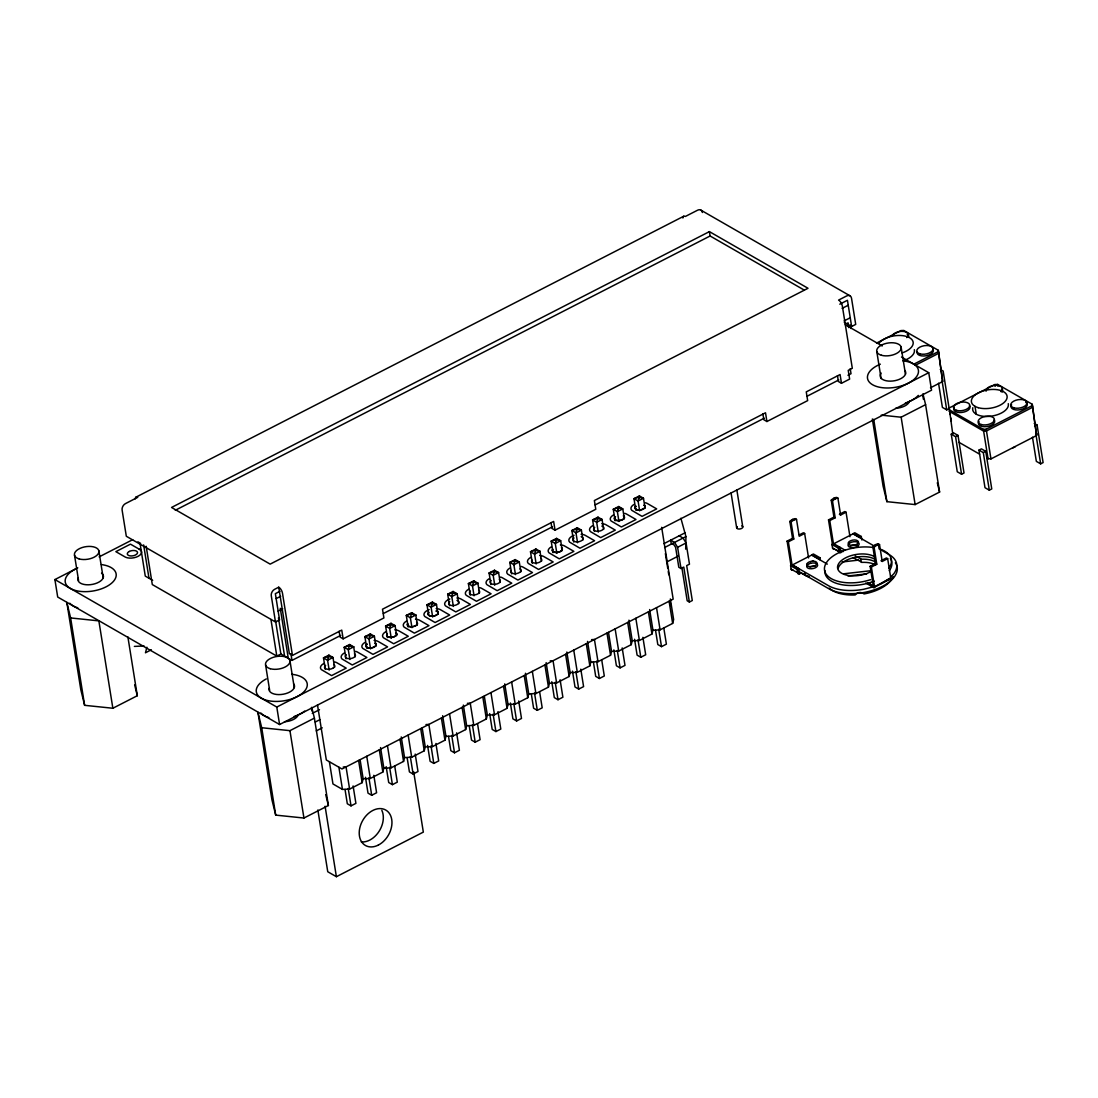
<?xml version="1.0" encoding="UTF-8"?>
<svg xmlns="http://www.w3.org/2000/svg" width="1098" height="1098" viewBox="0 0 1098 1098"><rect width="100%" height="100%" fill="white"/><g stroke="black" fill="none" stroke-linecap="round" stroke-linejoin="round"><path stroke-width="1.5" d="M685.701 549.151L685.934 536.579L680.897 518.256M334.574 667.364L332.982 657.482L328.906 655.135L327.588 660.255L329.167 670.137M375.969 646.132L374.391 636.264L370.301 633.917L368.983 639.022L370.561 648.904M396.666 635.509L395.088 625.64L390.998 623.293L389.68 628.413L391.259 638.281M438.061 614.29L436.482 604.408L432.392 602.061L431.089 607.18L432.667 617.049M458.758 603.667L457.18 593.798L453.103 591.451L451.786 596.571L453.364 606.439M500.166 582.434L498.588 572.566L494.498 570.219L493.18 575.338L494.759 585.207M520.864 571.825L519.285 561.943L515.195 559.596L513.878 564.715L515.456 574.597M562.258 550.592L560.68 540.724L556.59 538.377L555.272 543.483L556.864 553.365M582.956 539.969L581.377 530.101L577.287 527.754L575.983 532.873L577.562 542.741M624.364 518.75L622.772 508.868L618.696 506.521L617.378 511.641L618.956 521.509M645.061 508.127L643.469 498.259L639.393 495.912L638.075 501.031L639.654 510.899M146.899 647.23L145.471 652.788L151.332 649.769M329.4 761.751L332.955 783.945L342.452 789.407L349.603 789.078L362.162 782.654L363.15 778.784L360.103 759.761M363.15 778.784L370.301 778.468L382.859 772.031L383.847 768.175L380.553 747.56M383.847 768.175L390.998 767.859L403.556 761.422L404.544 757.551L401.25 736.95M404.544 757.551L411.709 757.236L424.253 750.799L425.242 746.942L422.195 727.919M425.242 746.942L432.406 746.626L444.951 740.189L445.939 736.319L442.645 715.718M445.939 736.319L453.103 736.003L465.648 729.566L466.65 725.709L463.342 705.094M466.65 725.709L473.801 725.394L486.345 718.957L487.347 715.1L484.3 696.077M487.347 715.1L494.498 714.771L507.056 708.334L508.045 704.477L504.737 683.876M508.045 704.477L515.195 704.161L527.754 697.724L528.742 693.867L525.448 673.252M528.742 693.867L535.893 693.538L548.451 687.115L549.439 683.244L546.145 662.643M549.439 683.244L556.604 682.929L569.148 676.492L570.136 672.635L566.842 652.02M570.136 672.635L577.301 672.319L589.846 665.882L590.834 662.012L587.54 641.41M590.834 662.012L597.998 661.696L610.543 655.259L611.545 651.402L608.498 632.379M611.545 651.402L618.696 651.087L631.24 644.65L632.242 640.779L628.934 620.178M632.242 640.779L639.393 640.463L651.951 634.026L652.939 630.17L649.632 609.555M652.939 630.17L660.09 629.854L672.649 623.417L673.637 619.56L670.329 598.945M930.486 387.786L942.66 381.541L938.296 350.289L903.778 330.457L900.909 330.58L876.575 343.07M938.57 352.033L938.172 353.583L915.361 365.277M942.66 381.541L938.296 350.289M952.79 434.273L949.221 407.962L994.857 384.561L997.711 384.424L1032.23 404.256L1036.594 435.508L990.959 458.923L986.855 458.333M1036.594 435.508L1032.23 404.256M1032.504 406.013L1032.12 407.55L986.484 430.951L983.616 431.089L949.097 411.256M355.272 656.741L353.693 646.873L349.603 644.526L348.286 649.645L349.864 659.514M417.364 624.899L415.785 615.031L411.695 612.684L410.377 617.803L411.97 627.672M479.469 593.057L477.877 583.175L473.801 580.828L472.483 585.948L474.061 595.816M541.561 561.202L539.983 551.333L535.893 548.986L534.575 554.106L536.153 563.974M603.653 529.36L602.075 519.491L597.998 517.144L596.681 522.264L598.259 532.132M890.204 577.411L893.813 573.774A38.361 19.695 -9.1 0 0 889.119 554.586L880.459 549.618M332.721 668.311L333.668 667.721A5.161 2.649 -9.1 0 0 333.71 664.468M888.79 578.838L881.049 583.587M135.987 497.147L683.615 216.306M709.404 231.623L171.549 507.454L270.163 564.125L808.018 288.28L709.404 231.623L710.104 235.988L804.299 290.119M175.296 510.268L710.104 235.988M901.485 357.042L928.743 372.702L931.543 390.188L279.592 724.529L57.7 597.038L54.9 579.566L77.78 567.831M99.136 556.878L132.707 539.667M844.252 322.249L851.636 326.49L855.713 324.404L851.513 298.189A5.161 3.733 -60.1 0 0 846.736 295.911L838.584 300.083A5.01 2.306 62.8 0 1 842.344 306.095L852.309 368.269L848.232 370.355L849.632 379.098L841.48 383.271L840.08 374.542L806.261 391.876L807.661 400.619L766.912 421.522L765.512 412.779L594.375 500.551L595.775 509.28L555.039 530.183L553.639 521.44L382.502 609.212L383.902 617.941L343.152 638.844L341.752 630.101L292.452 655.396L282.488 593.222A5.01 2.306 62.8 0 0 278.727 587.21L274.651 589.297A5.161 3.733 -60.1 0 0 271.275 595.761L275.474 621.976L279.551 619.89L275.351 593.675L279.935 591.328M839.805 304.187L847.436 300.276L851.636 326.49M276.147 598.616L280.731 596.269M842.125 308.36L848.232 305.23M278.151 611.147L282.735 608.8M844.129 320.891L850.236 317.761M84.628 705.328L70.629 617.941L66.841 602.473L80.84 689.86L84.628 705.328L112.861 708.251L137.305 695.72L127.89 636.909M146.171 546.255L152.306 584.575L276.806 656.11L280.882 654.024L291.986 660.392L340.723 635.399M383.38 613.521L552.459 526.807M595.116 504.929L764.194 418.214M806.852 396.351L838.831 379.935M847.972 375.255L851.019 373.691L850.223 368.695M328.906 655.135L323.498 657.908L325.351 669.423M349.603 644.526L344.196 647.298L346.048 658.814M370.301 633.917L364.893 636.675L366.746 648.204M390.998 623.293L385.604 626.066L387.443 637.581M411.695 612.684L406.301 615.443L408.14 626.972M432.392 602.061L426.998 604.833L428.577 614.702M453.103 591.451L447.696 594.224L449.535 605.739M473.801 580.828L468.393 583.601L470.246 595.116M494.498 570.219L489.09 572.991L490.943 584.507M515.195 559.596L509.788 562.368L511.641 573.883M535.893 548.986L530.499 551.759L532.338 563.274M556.59 538.377L551.196 541.136L553.035 552.665M577.287 527.754L571.893 530.526L573.732 542.041M597.998 517.144L592.591 519.903L594.43 531.432M618.696 506.521L613.288 509.294L615.141 520.809M639.393 495.912L633.985 498.684L635.838 510.199M913.563 364.316L937.898 351.827M54.9 579.566L276.792 707.057L928.743 372.702M312.257 713.398L319.504 709.679M314.399 718.119L328.384 805.507L303.94 818.037L275.708 815.114L271.906 799.646L257.92 712.259L261.708 727.727L289.941 730.664L314.399 718.119L311.736 707.29M881.214 415.14L901.142 417.213L925.587 404.668L922.938 393.839M315.318 722.004L319.902 719.657M663.919 543.661L685.303 532.681M664.592 547.531L673.733 542.837M679.182 535.824L683.052 538.047L686.072 542.961L689.475 564.166L686.689 565.594L692.289 600.537L689.379 602.033L683.779 567.076L680.993 568.503L678.797 567.254L675.627 547.408L674.117 544.951L671.207 543.29L670.7 540.175L674.57 542.398L685.934 536.579M316.279 730.897L322.263 727.823M680.993 568.503L677.603 547.312L686.072 542.961M938.543 383.243L942.4 407.385L946.723 409.87L949.166 408.621L943.141 371.042L940.272 369.395M667.351 561.668L678.029 556.192M951.239 434.19L953.695 432.928L958.005 435.412L964.017 472.977L961.574 474.24L957.264 471.756L951.239 434.19L955.562 436.661L961.574 474.24M955.562 436.661L958.005 435.412M948.823 409.499L983.341 429.332L986.196 429.208L1031.832 405.807M787.115 541.122L792.55 538.336L793.785 539.036L788.35 541.822L787.115 541.122L791.123 566.115M799.344 534.85L803.42 532.763L804.642 533.463L808.567 557.935M828.51 519.889L833.945 517.103L835.18 517.803L829.745 520.589L828.51 519.889L832.517 544.883A1.523 0.7 62.8 0 0 832.806 545.733M804.642 533.463L799.22 536.249L796.503 519.354L795.281 518.654A8.949 6.478 -60.1 0 0 789.846 521.44L792.55 538.336M846.05 512.231L844.815 511.531L839.38 514.317L840.615 515.017L846.05 512.231L849.962 536.702M978.977 450.125L981.42 448.862L985.743 451.347L991.755 488.926L989.312 490.175L985.002 487.69L978.977 450.125L983.3 452.596L989.312 490.175M983.3 452.596L985.743 451.347M1034.632 426.271L1037.088 425.022L1043.1 462.587L1040.657 463.85L1036.347 461.366L1032.477 437.224M1012.919 447.902L1015.362 446.653M809.048 576.34A10.307 5.298 -9.1 0 1 804.875 575.119L801.183 573.005L799.55 573.842L791.15 569.189L790.587 565.703L792.207 564.866L798.713 568.599L799.275 572.085M840.944 552.61A2.059 1.496 -60.1 0 1 839.037 551.69L832.545 547.957L831.982 544.471L833.615 543.634L845.213 550.276M833.807 543.716L853.036 533.861L874.681 546.296M872.347 418.969L883.108 486.194L886.896 501.662L915.142 504.586L939.586 492.055L925.587 404.668M790.587 565.703L797.079 569.423L798.713 568.599M819.904 557.729L818.271 558.566L811.779 554.833L813.398 553.996L819.904 557.729L820.275 560.062M831.982 544.471L838.474 548.204L840.107 547.367L840.67 550.853M861.299 536.497L859.665 537.334L853.173 533.601L854.807 532.763L861.299 536.497L861.861 539.996M345.033 789.489L347.311 803.75L351.017 805.877L355.903 803.365L353.103 785.935M365.469 777.288L368.008 793.14L371.714 795.268L376.6 792.756L373.814 775.312M386.167 766.665L388.706 782.517L392.411 784.645L397.298 782.147L394.758 766.28M407.125 757.634L409.417 771.908L413.109 774.035L417.995 771.523L415.209 754.093M427.575 745.432L430.114 761.298L433.806 763.412L438.692 760.914L435.906 743.47M448.519 736.415L450.811 750.675L454.503 752.803L459.403 750.291L456.603 732.86M469.23 725.792L471.509 740.066L475.201 742.179L480.101 739.681L477.561 723.829M489.667 713.59L492.206 729.443L495.912 731.57L500.798 729.058L497.998 711.628M510.364 702.981L512.903 718.833L516.609 720.961L521.495 718.449L518.709 701.004M531.322 693.95L533.601 708.21L537.306 710.337L542.192 707.826L539.653 691.973M551.772 681.748L554.312 697.601L558.004 699.728L562.89 697.216L560.104 679.772M572.47 671.125L575.009 686.977L578.701 689.105L583.587 686.607L580.801 669.162M593.414 662.094L595.706 676.368L599.398 678.495L604.298 675.984L601.759 660.131M613.864 649.892L616.403 665.759L620.096 667.872L624.995 665.374L622.195 647.93M634.562 639.283L637.101 655.135L640.807 657.263L645.693 654.751L642.893 637.32M655.52 630.252L657.798 644.526L661.504 646.64L666.39 644.142L663.851 628.289M870.138 566.307L875.559 563.521L876.794 564.235L871.359 567.021L870.138 566.307L873.239 585.701L867.969 582.681M887.664 558.662L886.429 557.949L880.994 560.735L882.229 561.449L887.664 558.662L890.821 578.358A1.716 0.782 62.8 0 1 890.025 579.209L873.734 587.567L865.759 582.997M873.734 587.567A1.716 0.782 62.8 0 0 874.516 586.716L890.821 578.358M317.857 809.981L327.753 871.743L336.386 876.698L423.334 832.106L413.658 771.716M324.13 663.384L323.649 663.604A9.278 4.763 -9.1 0 0 321.33 669.602L331.582 675.599L346.199 668.119L336.619 662.616A9.278 4.763 -9.1 0 0 334.835 661.984M638.501 497.188L633.985 498.684L638.075 501.031L643.469 498.259L638.501 497.188L638.707 498.478M617.803 507.811L613.288 509.294L617.378 511.641L622.772 508.868L617.803 507.811L618.009 509.101M576.395 529.044L571.893 530.526L575.983 532.873L581.377 530.101L576.395 529.044L576.601 530.334M555.698 539.653L551.196 541.136L555.272 543.483L560.68 540.724L555.698 539.653L555.904 540.943M514.303 560.886L509.788 562.368L513.878 564.715L519.285 561.943L514.303 560.886L514.509 562.176M493.606 571.509L489.09 572.991L493.18 575.338L498.588 572.566L493.606 571.509L493.812 572.799M452.211 592.728L447.696 594.224L451.786 596.571L457.18 593.798L452.211 592.728L452.417 594.018M431.5 603.351L426.998 604.833L431.089 607.18L436.482 604.408L431.5 603.351L431.706 604.641M390.106 624.584L385.604 626.066L389.68 628.413L395.088 625.64L390.106 624.584L390.312 625.874M369.408 635.193L364.893 636.675L368.983 639.022L374.391 636.264L369.408 635.193L369.614 636.483M328.014 656.426L323.498 657.908L327.588 660.255L332.982 657.482L328.014 656.426L328.22 657.716M873.102 586.881L863.495 589.324A38.361 19.695 -9.1 0 1 828.482 585.687L792.399 564.948L811.642 555.094L827.329 564.111M855.205 556.013L861.614 559.211A20.629 10.596 -9.1 0 1 875.092 561.778M842.235 561.97L858.801 560.09M852.858 557.523L862.108 562.368A20.629 10.596 -9.1 0 1 875.6 564.921L872.869 546.68A8.29 5.998 -60.1 0 1 878.304 543.894L879.525 544.594L882.229 561.449M844.142 573.746L871.387 570.644M847.972 575.983L866.706 573.856M134.381 646.406L144.044 645.981M591.575 639.626L594.443 639.503L597.998 661.696M550.18 660.859L553.049 660.735L556.604 682.929M467.377 703.324L470.246 703.2L473.801 725.394M425.983 724.556L428.851 724.433L432.406 746.626M343.194 767.022L346.048 766.884L349.603 789.078M806.797 564.386A5.161 2.649 -9.1 0 1 812.163 561.215L813.481 561.174M70.629 617.941L98.861 620.878L112.861 708.251M139.254 549.206L140.722 550.167A9.278 4.763 -9.1 0 1 138.403 556.164L136.385 557.084A9.278 4.763 -9.1 0 1 125.433 557.153L115.853 551.649L130.47 544.155L139.707 549.467M700.661 210.006L849.825 295.705M1034.206 423.361L1037.088 425.022M847.889 325.31L849.111 326.024L848.727 327.575L847.93 322.634M1035.757 433.257L1036.992 433.971M845.199 324.706L882.229 345.98M959.13 442.398L979.622 454.174M841.48 383.271L838.405 381.5L837.472 375.681M766.912 421.522L763.837 419.752L762.904 413.919M840.615 515.017L837.911 498.135L836.676 497.421A8.949 6.478 -60.1 0 0 831.241 500.208L833.945 517.103M833.862 498.231L835.098 498.945M831.241 500.208L832.476 500.921L835.18 517.803M875.477 544.649L876.712 545.363M872.869 546.68L874.104 547.38L876.794 564.235M792.468 519.464L793.703 520.178M789.846 521.44L791.082 522.14L793.785 539.036M840.011 550.139L842.866 551.786M835.756 549.618L838.35 551.114M798.685 571.413L828.99 588.83A38.361 19.695 -9.1 0 0 876.986 588.816A38.361 19.695 -9.1 0 0 895.378 562.794M689.379 602.033L687.183 600.771L681.858 567.488M555.039 530.183L551.951 528.413L551.018 522.579M343.152 638.844L340.064 637.073L339.131 631.254M137.923 541.822L140.654 543.4M275.474 621.976L126.311 536.263L122.111 510.048A5.161 3.733 -60.1 0 1 125.488 503.598L137.717 497.325A5.161 2.374 62.8 0 0 135.26 498.849M292.452 655.396L289.364 653.626L278.727 587.21M152.677 580.362L145.279 576.107L140.215 544.457M674.57 542.398L677.603 547.312M937.308 482.777L939.586 492.055M325.735 794.678L328.384 805.507M134.656 684.891L137.305 695.72M1036.018 434.877L1040.657 463.85M997.711 384.424L998 386.18M994.857 384.561L995.131 386.304M986.196 429.208L990.959 458.923M983.341 429.332L988.09 459.046M974.997 406.329L976.259 414.193M949.756 411.352L950.292 414.646M950.813 417.926L951.335 421.22M942.084 380.896L946.723 409.87M922.869 395.925L923.418 399.288M901.115 347.092L905.452 374.157M901.142 417.213L915.142 504.586M876.78 351.525L881.118 378.59M873.706 419.326L886.896 501.662M850.525 325.241L851.046 328.508M878.304 543.894L879.114 548.945M871.359 567.021L874.516 586.716M860.914 559.294L861.408 562.437M838.474 548.204L839.037 551.69M829.745 520.589L833.409 543.428M804.601 573.376L804.875 575.119M797.079 569.423L797.642 572.923A2.059 1.496 -60.1 0 0 799.55 573.842M788.35 541.822L792.262 566.294M736.882 490.079L742.77 526.875M731.076 492.961L736.676 527.905M661.669 527.328L673.17 599.124L341.972 768.984L326.326 759.981L317.487 704.875M665.374 553.584L667.735 568.256M668.257 571.523L668.778 574.776M670.247 602.843L670.782 606.165M669.094 601.224L672.649 623.417M656.535 607.661L660.09 629.854M658.704 629.209L661.504 646.64M648.396 611.833L651.951 634.026M635.838 618.27L639.393 640.463M638.007 639.818L640.807 657.263M627.685 622.456L631.24 644.65M615.141 628.893L618.696 651.087M617.309 650.441L620.096 667.872M606.988 633.066L610.543 655.259M596.612 661.051L599.398 678.495M586.291 643.689L589.846 665.882M573.746 650.112L577.301 672.319M575.915 671.674L578.701 689.105M565.594 654.298L569.148 676.492M555.217 682.283L558.004 699.728M544.896 664.908L548.451 687.115M532.338 671.345L535.893 693.538M534.506 692.907L537.306 710.337M524.199 675.531L527.754 697.724M511.641 681.968L515.195 704.161M513.809 703.516L516.609 720.961M503.502 686.14L507.056 708.334M490.943 692.577L494.498 714.771M493.112 714.125L495.912 731.57M482.791 696.763L486.345 718.957M472.414 724.749L475.201 742.179M462.093 707.373L465.648 729.566M449.549 713.81L453.103 736.003M451.717 735.358L454.503 752.803M441.396 717.996L444.951 740.189M431.02 745.981L433.806 763.412M420.699 728.605L424.253 750.799M408.154 735.042L411.709 757.236M410.323 756.591L413.109 774.035M400.001 739.229L403.556 761.422M387.443 745.652L390.998 767.859M389.612 767.214L392.411 784.645M379.304 749.838L382.859 772.031M366.746 756.275L370.301 778.468M368.914 777.823L371.714 795.268M358.607 760.447L362.162 782.654M348.217 788.446L351.017 805.877M338.898 767.214L342.452 789.407M311.407 707.702L311.942 711.051M325.09 806.248L336.386 876.698M290.915 653.735L291.986 660.392M289.927 660.543L294.264 687.609M280.278 608.306L288.28 658.265M278.453 617.831L284.588 656.151M275.543 620.713L280.882 654.024M289.941 730.664L303.94 818.037M270.945 619.464L276.806 656.11M276.792 707.057L279.592 724.529M265.592 664.976L269.655 690.354M261.708 727.727L275.708 815.114M143.646 544.924L148.985 578.234M98.847 550.757L103.185 577.822M74.513 555.19L78.576 580.567M806.769 564.386L806.865 565.072A5.161 2.649 -9.1 0 0 811.642 566.623A5.161 2.649 -9.1 0 0 816.761 564.166L817.036 563.452A5.161 2.649 -9.1 0 0 812.163 561.215M298.299 714.647A12.38 6.355 -9.1 0 1 284.464 721.743M909.501 401.195A12.38 6.355 -9.1 0 1 895.666 408.291M902.899 360.83A25.789 13.245 -9.1 0 1 913.783 379.606A25.789 13.245 -9.1 0 1 874.008 385.48A25.789 13.245 -9.1 0 1 880.335 364.165M918.34 395.39A25.789 13.245 -9.1 0 1 905.37 403.035M304.722 711.079A25.789 13.245 -9.1 0 1 294.168 716.486M268.873 717.612A25.789 13.245 -9.1 0 1 260.899 713.027M904.793 370.397A12.888 6.615 -9.1 0 1 892.866 380.992A12.888 6.615 -9.1 0 1 881.186 373.087M101.428 564.592A25.789 13.245 -9.1 0 1 111.639 583.162A25.789 13.245 -9.1 0 1 72.66 589.544A25.789 13.245 -9.1 0 1 75.982 568.764M682.887 218.008A5.161 2.374 62.8 0 1 685.344 216.471L697.573 210.212A5.161 3.733 -60.1 0 1 702.034 211.42M702.226 211.928A5.161 3.733 -60.1 0 1 702.349 212.49M77.793 607.825A25.789 13.245 -9.1 0 1 69.819 603.241M291.697 674.282A25.789 13.245 -9.1 0 1 303.213 692.495A25.789 13.245 -9.1 0 1 264.371 699.577A25.789 13.245 -9.1 0 1 266.347 678.907M101.538 573.17A12.888 6.615 -9.1 0 1 92.754 584.314A12.888 6.615 -9.1 0 1 78.246 577.905M293.591 683.848A12.888 6.615 -9.1 0 1 283.339 694.197A12.888 6.615 -9.1 0 1 269.106 688.322M365.058 642.371A9.278 4.763 -9.1 0 0 362.738 648.369L372.991 654.381L387.594 646.887L378.014 641.383A9.278 4.763 -9.1 0 0 374.089 640.422M449.864 598.986A9.278 4.763 -9.1 0 0 445.527 605.904L455.78 611.915L470.397 604.422L460.817 598.918A9.278 4.763 -9.1 0 0 456.892 597.971M344.347 652.981A9.278 4.763 -9.1 0 0 342.041 658.992L352.293 664.99L366.897 657.496L357.317 651.992A9.278 4.763 -9.1 0 0 355.532 651.361M634.136 504.366A9.278 4.763 -9.1 0 0 631.817 510.364L642.069 516.376L656.686 508.882L647.106 503.378A9.278 4.763 -9.1 0 0 645.322 502.747M489.241 578.673A9.278 4.763 -9.1 0 0 486.936 584.685L497.174 590.683L511.792 583.189L502.211 577.685A9.278 4.763 -9.1 0 0 500.427 577.054M468.544 589.297A9.278 4.763 -9.1 0 0 466.225 595.294L476.477 601.292L491.094 593.798L481.514 588.295A9.278 4.763 -9.1 0 0 479.73 587.663M385.755 631.748A9.278 4.763 -9.1 0 0 383.435 637.76L393.688 643.757L408.291 636.264L398.711 630.76A9.278 4.763 -9.1 0 0 394.786 629.813M574.048 535.289A9.278 4.763 -9.1 0 0 569.725 542.22L579.977 548.218L594.594 540.724L585.014 535.22A9.278 4.763 -9.1 0 0 581.089 534.273M406.452 621.139A9.278 4.763 -9.1 0 0 404.133 627.136L414.385 633.148L428.989 625.654L419.409 620.15A9.278 4.763 -9.1 0 0 415.483 619.203M509.939 568.064A9.278 4.763 -9.1 0 0 507.633 574.062L517.885 580.06L532.489 572.58L522.909 567.062A9.278 4.763 -9.1 0 0 521.125 566.444M551.347 546.831A9.278 4.763 -9.1 0 0 549.027 552.829L559.28 558.841L573.883 551.347L564.303 545.843A9.278 4.763 -9.1 0 0 560.378 544.883M429.167 609.596A9.278 4.763 -9.1 0 0 424.83 616.527L435.083 622.525L449.7 615.031L440.12 609.527A9.278 4.763 -9.1 0 0 436.194 608.58M592.742 525.599A9.278 4.763 -9.1 0 0 590.422 531.597L600.675 537.608L615.292 530.114L605.712 524.611A9.278 4.763 -9.1 0 0 601.786 523.664M530.65 557.441A9.278 4.763 -9.1 0 0 528.33 563.452L538.583 569.45L553.186 561.956L543.606 556.453A9.278 4.763 -9.1 0 0 539.681 555.506M613.439 514.989A9.278 4.763 -9.1 0 0 611.119 520.987L621.372 526.985L635.989 519.491L626.409 513.988A9.278 4.763 -9.1 0 0 624.625 513.356M623.499 515.854A5.161 2.649 -9.1 0 1 622.841 519.519A5.161 2.649 -9.1 0 1 615.937 520.301A5.161 2.649 -9.1 0 1 615.388 516.774M644.197 505.231A5.161 2.649 -9.1 0 1 643.552 508.909A5.161 2.649 -9.1 0 1 636.648 509.692A5.161 2.649 -9.1 0 1 636.085 506.151A4.982 2.553 -9.1 0 0 636.758 509.609A4.982 2.553 -9.1 0 0 643.428 508.854A4.982 2.553 -9.1 0 0 644.059 505.3M395.802 632.613A5.161 2.649 -9.1 0 1 392.357 637.293A5.161 2.649 -9.1 0 1 387.018 634.219M332.708 668.325A5.161 2.649 -9.1 0 1 325.996 668.86A5.161 2.649 -9.1 0 1 325.598 665.388M416.499 622.003A5.161 2.649 -9.1 0 1 413.054 626.67A5.161 2.649 -9.1 0 1 407.729 623.609A4.982 2.553 -9.1 0 0 412.395 626.684A4.982 2.553 -9.1 0 0 417.007 622.58M375.104 643.236A5.161 2.649 -9.1 0 1 374.459 646.9A5.161 2.649 -9.1 0 1 367.556 647.683A5.161 2.649 -9.1 0 1 366.993 644.155M436.263 610.996A5.161 2.649 -9.1 0 1 437.155 614.647A5.161 2.649 -9.1 0 1 429.991 615.951A5.161 2.649 -9.1 0 1 429.098 612.313M456.96 600.386A5.161 2.649 -9.1 0 1 457.852 604.037A5.161 2.649 -9.1 0 1 450.688 605.341A5.161 2.649 -9.1 0 1 449.796 601.69M561.394 547.696A5.161 2.649 -9.1 0 1 557.949 552.363A5.161 2.649 -9.1 0 1 552.61 549.302M354.407 653.845A5.161 2.649 -9.1 0 1 353.762 657.524A5.161 2.649 -9.1 0 1 346.858 658.306A5.161 2.649 -9.1 0 1 346.295 654.765M601.855 526.079A5.161 2.649 -9.1 0 1 602.747 529.716A5.161 2.649 -9.1 0 1 595.583 531.034A5.161 2.649 -9.1 0 1 594.691 527.383M499.302 579.538A5.161 2.649 -9.1 0 1 498.657 583.216A5.161 2.649 -9.1 0 1 491.753 583.999A5.161 2.649 -9.1 0 1 491.19 580.458M478.604 590.161A5.161 2.649 -9.1 0 1 477.946 593.826A5.161 2.649 -9.1 0 1 471.042 594.608A5.161 2.649 -9.1 0 1 470.493 591.081M581.158 536.689A5.161 2.649 -9.1 0 1 582.05 540.34A5.161 2.649 -9.1 0 1 574.885 541.643A5.161 2.649 -9.1 0 1 573.993 537.993M519.999 568.929A5.161 2.649 -9.1 0 1 516.554 573.595A5.161 2.649 -9.1 0 1 511.215 570.521M540.696 558.306A5.161 2.649 -9.1 0 1 537.251 562.972A5.161 2.649 -9.1 0 1 531.912 559.911M374.967 643.304A4.982 2.553 -9.1 0 1 374.336 646.846A4.982 2.553 -9.1 0 1 367.665 647.614A4.982 2.553 -9.1 0 1 367.13 644.197M395.664 632.695A4.982 2.553 -9.1 0 1 392.343 637.197A4.982 2.553 -9.1 0 1 387.182 634.232M436.153 611.092A4.982 2.553 -9.1 0 1 437.265 614.4A4.982 2.553 -9.1 0 1 430.814 616.033A4.982 2.553 -9.1 0 1 428.577 613M561.901 548.273A4.982 2.553 -9.1 0 1 557.29 552.376A4.982 2.553 -9.1 0 1 552.774 549.316M623.362 515.923A4.982 2.553 -9.1 0 1 622.731 519.464A4.982 2.553 -9.1 0 1 616.06 520.219A4.982 2.553 -9.1 0 1 615.525 516.801M1002.062 388.939A8.249 4.241 -9.1 0 1 1002.021 392.219M969.465 405.656A8.249 4.241 -9.1 0 1 961.848 412.436A8.249 4.241 -9.1 0 1 954.368 407.372M1008.266 403.652A18.048 9.264 -9.1 0 1 990.396 416.252A18.048 9.264 -9.1 0 1 972.814 407.674M986.1 391.176A8.249 4.241 -9.1 0 1 996.38 385.316A8.249 4.241 -9.1 0 1 1000.662 391.561M1025.669 402.266A8.249 4.241 -9.1 0 1 1020.166 409.732A8.249 4.241 -9.1 0 1 1011.615 404.819M994.129 419.82A8.249 4.241 -9.1 0 1 986.498 426.6A8.249 4.241 -9.1 0 1 979.018 421.536M907.085 334.121A8.249 4.241 -9.1 0 1 908.65 337.1M878.853 343.331A18.048 9.264 -9.1 0 1 908.06 336.99A18.048 9.264 -9.1 0 1 902.062 352.925M892.18 336.084A8.249 4.241 -9.1 0 1 903.462 331.404A8.249 4.241 -9.1 0 1 906.728 337.594M932.792 349.137A8.249 4.241 -9.1 0 1 926.232 355.752A8.249 4.241 -9.1 0 1 917.118 351.991M914.332 349.672A18.048 9.264 -9.1 0 1 904.725 360.281M741.672 525.915A3.088 1.592 -9.1 0 1 742.097 528.124A3.088 1.592 -9.1 0 1 737.774 528.852A3.088 1.592 -9.1 0 1 737.348 526.642M893.196 576.45A34.34 17.637 -9.1 0 1 864.071 593.936A5.531 4.735 0.8 0 0 855.191 594.951A34.34 17.637 -9.1 0 1 829.237 588.116M793.058 570.109A2.059 1.496 -60.1 0 1 791.15 569.189M834.453 548.876A2.059 1.496 -60.1 0 1 832.545 547.957M880.239 549.165A33.846 17.376 -9.1 0 1 888.845 568.105M870.577 579.662A33.846 17.376 -9.1 0 1 824.488 567.776A33.846 17.376 -9.1 0 1 874.159 547.641M890.423 558.594A33.846 17.376 -9.1 0 1 889.27 570.727M874.173 581.144A33.846 17.376 -9.1 0 1 840.409 584.424A33.846 17.376 -9.1 0 1 824.886 570.548M791.082 522.14A8.949 6.478 -60.1 0 1 796.503 519.354M832.476 500.921A8.949 6.478 -60.1 0 1 837.911 498.135M874.104 547.38A8.29 5.998 -60.1 0 1 879.525 544.594M808.677 576.766A8.249 4.241 -9.1 0 1 805.15 573.307M809.899 566.897A5.49 2.814 -9.1 0 1 815.334 566.211M850.415 546.063A5.6 2.882 -9.1 0 1 857.154 545.006M870.467 571.88A20.629 10.596 -9.1 0 1 841.795 573.334A20.629 10.596 -9.1 0 1 845.46 557.908A20.629 10.596 -9.1 0 1 874.118 556.453M838.103 568.531A20.629 10.596 -9.1 0 1 853.009 557.825A20.629 10.596 -9.1 0 1 874.543 559.074M381.829 810.324A20.423 14.796 -60.1 0 1 378.975 831.488A20.423 14.796 -60.1 0 1 361.297 841.919M858.361 541.767L858.361 542.467A5.161 2.649 -9.1 0 1 850.525 545.253A5.161 2.649 -9.1 0 1 850.579 540.738A5.161 2.649 -9.1 0 1 858.361 541.767M858.252 545.692L857.305 546.379A5.6 2.882 -9.1 0 1 848.178 545.871L848.068 545.13A5.6 2.882 -9.1 0 1 855.342 541.685A5.6 2.882 -9.1 0 1 858.252 545.692M129.331 551.443L128.384 552.047A5.161 2.649 -9.1 0 0 128.342 555.3A5.161 2.649 -9.1 0 0 134.34 555.464L135.493 554.984A5.161 2.649 -9.1 0 0 136.495 551.127A5.161 2.649 -9.1 0 0 129.344 551.443M353.693 646.873L348.286 649.645L344.196 647.298L348.711 645.816L353.693 646.873M415.785 615.031L410.377 617.803L406.301 615.443L410.803 613.96L415.785 615.031M477.877 583.175L472.483 585.948L468.393 583.601L472.909 582.118L477.877 583.175M539.983 551.333L534.575 554.106L530.499 551.759L535 550.276L539.983 551.333M602.075 519.491L596.681 522.264L592.591 519.903L597.092 518.421L602.075 519.491M810.695 563.301L809.391 563.754A5.49 2.814 -9.1 0 0 808.43 568.352L809.569 568.654A5.49 2.814 -9.1 0 0 817.598 565.552A5.49 2.814 -9.1 0 0 810.695 563.301M270.232 668.709A12.38 6.355 -9.1 0 0 289.899 662.218A12.38 6.355 -9.1 0 0 273.141 657.359A12.38 6.355 -9.1 0 0 270.232 668.709M881.42 355.258A12.38 6.355 -9.1 0 0 901.101 348.766A12.38 6.355 -9.1 0 0 884.343 343.907A12.38 6.355 -9.1 0 0 881.42 355.258M79.152 558.923A12.38 6.355 -9.1 0 0 98.82 552.431A12.38 6.355 -9.1 0 0 82.062 547.573A12.38 6.355 -9.1 0 0 79.152 558.923M978.277 407.687A18.048 9.264 -9.1 0 0 1006.976 398.231A18.048 9.264 -9.1 0 0 982.532 391.135A18.048 9.264 -9.1 0 0 978.277 407.687M956.591 410.377A8.249 4.241 -9.1 0 0 969.712 406.054A8.249 4.241 -9.1 0 0 958.54 402.801A8.249 4.241 -9.1 0 0 956.591 410.377M1013.852 407.825A8.249 4.241 -9.1 0 0 1026.973 403.501A8.249 4.241 -9.1 0 0 1015.801 400.262A8.249 4.241 -9.1 0 0 1013.852 407.825M981.255 424.542A8.249 4.241 -9.1 0 0 994.376 420.218A8.249 4.241 -9.1 0 0 983.204 416.979A8.249 4.241 -9.1 0 0 981.255 424.542M919.918 353.844A8.249 4.241 -9.1 0 0 933.025 349.521A8.249 4.241 -9.1 0 0 921.853 346.282A8.249 4.241 -9.1 0 0 919.918 353.844M378.357 845.062A20.423 14.796 -60.1 0 0 388.184 811.944A20.423 14.796 -60.1 0 0 360.226 826.272A20.423 14.796 -60.1 0 0 378.357 845.062"/></g></svg>
